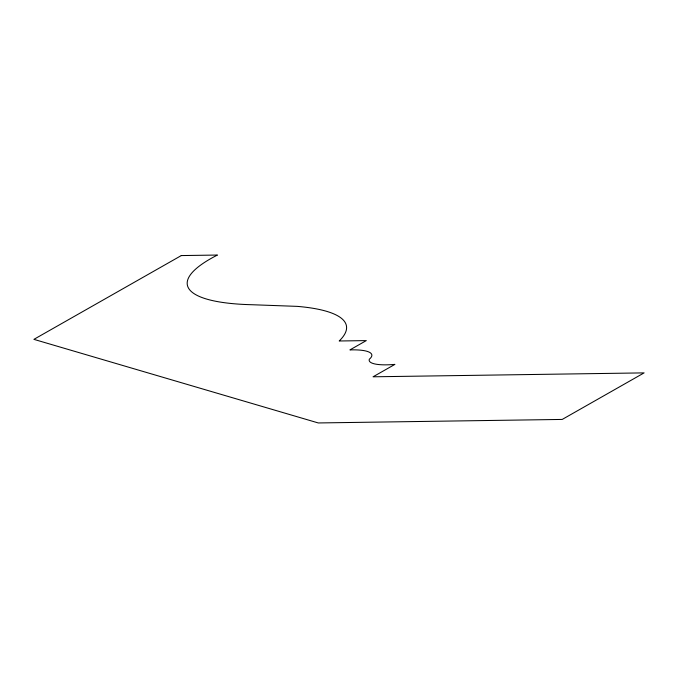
<?xml version="1.0" encoding="UTF-8"?>
<svg xmlns="http://www.w3.org/2000/svg" width="678" height="678" viewBox="0 0 678 678"><rect width="100%" height="100%" fill="white"/><g stroke="black" fill="none" stroke-linecap="round" stroke-linejoin="round"><path stroke-width="1.02" d="M181.289 255.572L33.9 339.356L318.287 422.953L562.223 419.428L644.1 372.883L373.061 376.799L394.901 364.383A36.4 8.678 -9.8 0 1 369.366 359.171A41.977 10.009 -9.8 0 0 349.916 349.907L366.289 340.602L339.186 340.992A171.636 40.943 -9.8 0 0 297.227 306.371L251.733 304.719A166.33 39.671 -9.8 0 1 217.426 255.047L181.289 255.572"/></g></svg>
